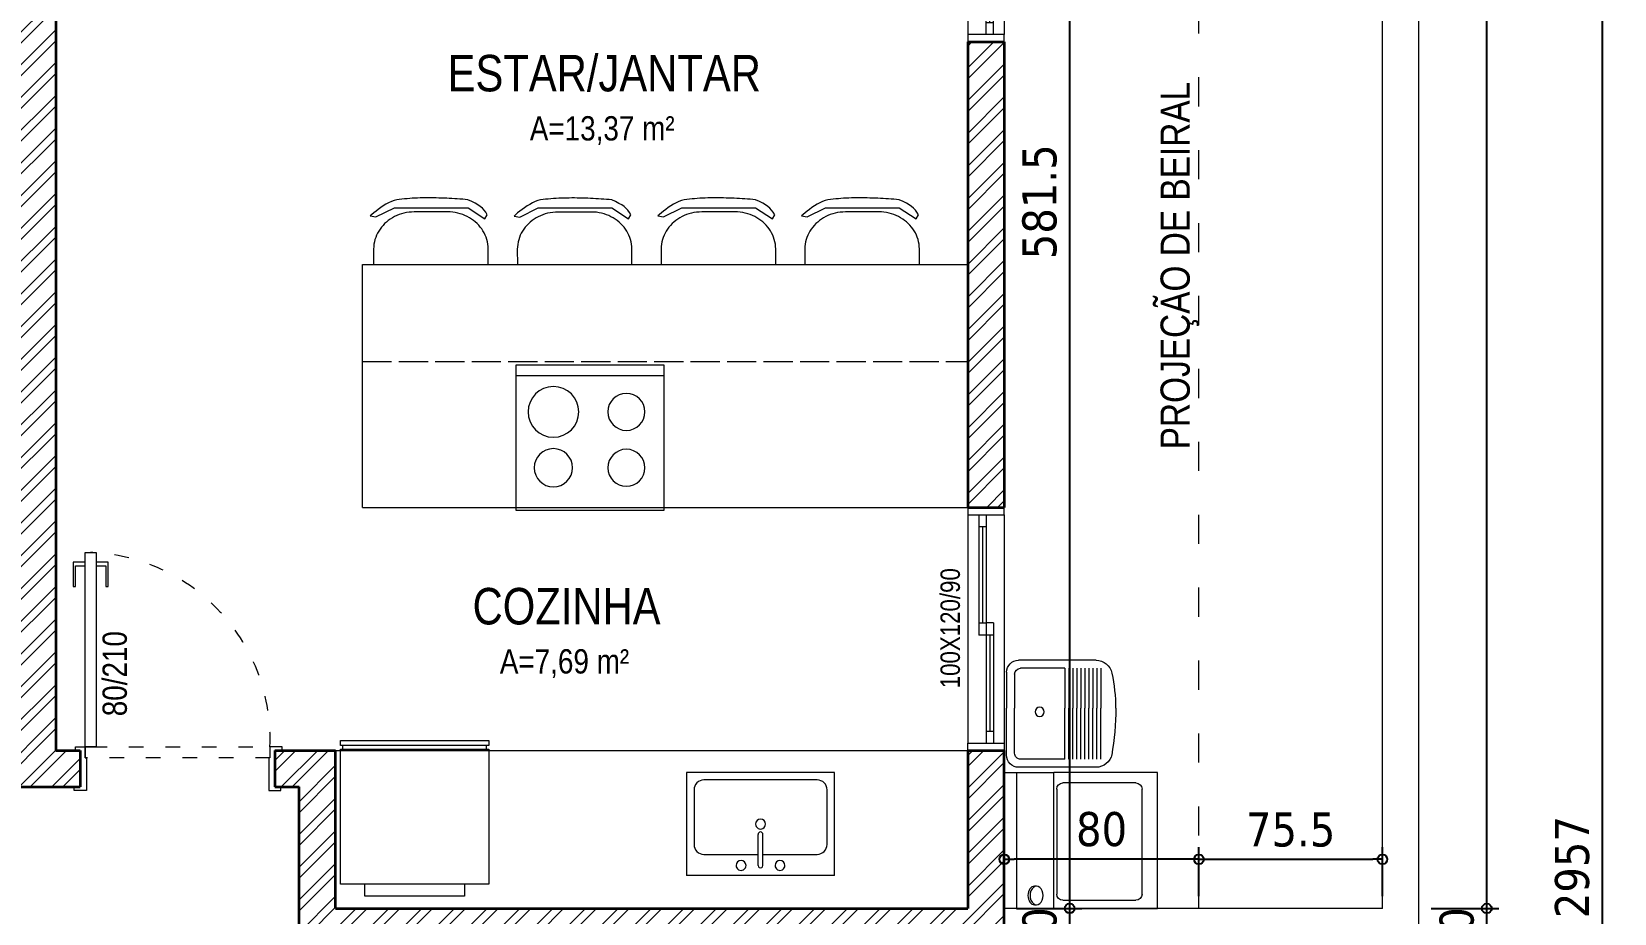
# Model space of a CAD drawing. Header units: millimetres. Extents: x 2030 to 44114, y 1520 to 18221.
# Drawn here: x 39544 to 40195, y 7339 to 7702 of the extents above; entities that cross this region are included whole.
import ezdxf
from ezdxf.enums import TextEntityAlignment as Align

# ---------------------------------------------------------------- set-up
doc = ezdxf.new("R2010")
doc.units = ezdxf.units.MM
doc.linetypes.add('ACAD_ISO02W100', pattern=[15, 12, -3])
doc.linetypes.add('ACAD_ISO03W100', pattern=[30, 12, -18])
for name, color, linetype, lineweight in [('01', 1, 'Continuous', 5), ('018 - Cotas', 244, 'Continuous', 5), ('020 - Textos', 20, 'Continuous', 5), ('030 - Esquadrias', 30, 'Continuous', 5), ('05', 5, 'Continuous', 35), ('055 - Mobilia', 55, 'Continuous', 5), ('08', 8, 'Continuous', 5)]:
    doc.layers.add(name, color=color, linetype=linetype, lineweight=lineweight)
doc.styles.add('LE2', font='tahoma.ttf')
doc.styles.add('ROMANS', font='ARIALN.TTF')
doc.dimstyles.new('000_COTA075', dxfattribs={"dimtxt": 14, "dimasz": 4, "dimexe": 5, "dimexo": 5, "dimgap": 5, "dimtad": 1, "dimdec": 1, "dimzin": 12, "dimdsep": 46, "dimtxsty": 'LE2', "dimblk": 'ORIGIN', "dimcen": 0, "dimclrd": 256, "dimclre": 256, "dimclrt": 2, "dimadec": 0, "dimazin": 0, "dimtfac": 1, "dimtdec": 1, "dimtix": 1, "dimtmove": 2, "dimatfit": 3, "dimfxl": 5, "dimtolj": 1, "dimtzin": 0, "dimarcsym": 0})

# ---------------------------------------------------------------- blocks, each defined once
blk = doc.blocks.new('2Geladeira')
for p, q in [((-0.295, -0.606), (-0.295, -0.621)), ((0.295, -0.606), (0.295, -0.621))]:
    blk.add_line(p, q)
blk.add_lwpolyline([(-0.205, -0.05), (-0.205, 0), (0.205, 0), (0.205, -0.05)])
for points in [[(-0.305, -0.606), (-0.305, -0.05), (0.305, -0.05), (0.305, -0.606)], [(-0.305, -0.641), (-0.305, -0.621), (0.305, -0.621), (0.305, -0.641)]]:
    blk.add_lwpolyline(points, close=True)
blk = doc.blocks.new('Fogão 4 Bocas - 610 x 610mm-458921-Pav_ Terreo')
for p, q in [((610, 602), (0, 602)), ((0, 602), (0, 5)), ((610, 5), (610, 602)), ((0, 559.2), (610, 559.2)), ((0, 5), (610, 5))]:
    blk.add_line(p, q)
for centre, radius, start, end in [((155, 410), 104.2, 360, 180), ((455, 410), 76.2, 0, 180), ((155, 410), 104.2, 180, 0), ((455, 410), 76.2, 180, 0), ((155, 180), 78.8, 0, 180), ((455, 180), 76.2, 0, 180), ((155, 180), 78.8, 180, 0), ((455, 180), 76.2, 180, 0)]:
    blk.add_arc(centre, radius, start, end)
blk = doc.blocks.new('Pia da cozinha-Simples - 760 x 535mm-V2-Pav_ Terreo')
for p, q in [((-364.3, 264.2), (-364.3, -265.2)), ((-364.3, 264.2), (395.7, 264.2)), ((395.7, -265.2), (395.7, 264.2)), ((3, 212.7), (3, 53.1)), ((28.4, 212.7), (28.4, 53.1)), ((-326.2, 104.7), (-326.2, -176.3)), ((3, 155.5), (-275.4, 155.5)), ((306.8, 155.5), (28.4, 155.5)), ((357.6, -176.3), (357.6, 104.7)), ((-275.4, -227.1), (306.8, -227.1)), ((-364.3, -265.2), (395.7, -265.2))]:
    blk.add_line(p, q)
for centre, radius, start, end in [((-84.3, 212.7), 25.4, 360, 180), ((-84.3, 212.7), 25.4, 180, 360), ((15.7, 212.7), 12.7, 360, 180), ((115.7, 212.7), 25.4, 360, 180), ((115.7, 212.7), 25.4, 180, 360), ((-275.4, 104.7), 50.8, 90, 180), ((306.8, 104.7), 50.8, 360, 90), ((15.7, 0), 25.4, 360, 180), ((15.7, 0), 25.4, 180, 0), ((15.7, 53.1), 12.7, 180, 0), ((-275.4, -176.3), 50.8, 180, 270), ((306.8, -176.3), 50.8, 270, 0)]:
    blk.add_arc(centre, radius, start, end)
blk = doc.blocks.new('caderiirir')
blk.add_lwpolyline([(9135.68, -1343.05), (9135.76, -1344.12), (9135.86, -1345.19), (9135.96, -1346.26), (9136.08, -1347.32), (9136.21, -1348.39), (9136.51, -1349.48), (9136.93, -1350.59), (9137.45, -1351.71), (9138.05, -1352.82), (9138.71, -1353.9), (9139.42, -1354.96), (9140.14, -1355.97), (9140.87, -1356.91), (9141.57, -1357.78), (9142.24, -1358.57), (9142.84, -1359.25), (9142.84, -1359.25), (9143.25, -1356.94), (9139.52, -1349.37), (9139.49, -1319.07), (9144.04, -1312.15), (9142.38, -1311.17), (9141.37, -1311.79), (9140.48, -1312.45), (9139.7, -1313.18), (9138.97, -1314.01), (9138.29, -1314.98), (9137.62, -1316.13), (9136.93, -1317.48), (9136.19, -1319.08), (9136.1, -1320.18), (9136.01, -1321.27), (9135.93, -1322.37), (9135.85, -1323.47), (9135.78, -1324.56), (9135.72, -1325.66), (9135.66, -1326.76), (9135.6, -1327.85), (9135.55, -1328.95), (9135.51, -1330.04), (9135.48, -1331.13), (9135.45, -1332.22), (9135.43, -1333.31), (9135.42, -1334.4), (9135.42, -1335.49), (9135.43, -1336.57), (9135.44, -1337.66), (9135.47, -1338.74), (9135.51, -1339.82), (9135.55, -1340.9), (9135.61, -1341.98)], close=True)
blk.add_lwpolyline([(9162.78, -1310.77), (9156.43, -1310.78), (9155.43, -1310.82), (9154.45, -1310.92), (9153.48, -1311.1), (9152.54, -1311.34), (9151.62, -1311.64), (9150.73, -1312.01), (9149.86, -1312.43), (9149.02, -1312.91), (9148.22, -1313.44), (9147.44, -1314.03), (9146.7, -1314.66), (9146, -1315.35), (9145.34, -1316.08), (9144.72, -1316.85), (9144.14, -1317.66), (9143.61, -1318.51), (9143.12, -1319.4), (9142.69, -1320.32), (9142.3, -1321.27), (9141.97, -1322.25), (9141.7, -1323.26), (9141.48, -1324.3), (9141.32, -1325.36), (9141.23, -1326.43), (9141.2, -1327.53), (9141.21, -1341.17), (9141.24, -1342.27), (9141.34, -1343.34), (9141.5, -1344.4), (9141.72, -1345.44), (9141.99, -1346.45), (9142.33, -1347.43), (9142.71, -1348.38), (9143.15, -1349.3), (9143.64, -1350.19), (9144.17, -1351.04), (9144.75, -1351.85), (9145.37, -1352.62), (9146.03, -1353.35), (9146.74, -1354.03), (9147.48, -1354.66), (9148.25, -1355.25), (9149.06, -1355.78), (9149.9, -1356.26), (9150.77, -1356.68), (9151.66, -1357.04), (9152.58, -1357.34), (9153.52, -1357.58), (9154.49, -1357.76), (9155.47, -1357.86), (9156.47, -1357.9), (9162.78, -1357.89)])
blk = doc.blocks.new('PJ-200')
at = {"layer": '030 - Esquadrias'}
for p, q in [((74001.4, -12434.79), (73807.4, -12434.79)), ((73807.4, -12439.29), (73812.4, -12439.29)), ((73807.4, -12442.29), (73812.4, -12442.29)), ((73812.4, -12442.29), (73812.4, -12439.29)), ((73812.4, -12439.29), (73853.4, -12439.29)), ((73812.4, -12440.79), (73853.4, -12440.79)), ((73812.4, -12442.29), (73853.4, -12442.29)), ((73853.4, -12439.29), (73853.4, -12442.29)), ((73853.4, -12439.29), (73858.4, -12439.29)), ((73853.4, -12442.29), (73858.4, -12442.29)), ((73853.4, -12442.29), (73858.4, -12442.29)), ((73853.4, -12445.29), (73853.4, -12442.29)), ((73858.4, -12442.29), (73858.4, -12439.29)), ((73858.4, -12445.29), (73858.4, -12442.29)), ((73858.4, -12442.29), (73898.9, -12442.29)), ((73858.4, -12443.79), (73898.9, -12443.79)), ((73898.9, -12442.29), (73898.9, -12445.29)), ((73898.9, -12442.29), (73904.4, -12442.29)), ((73904.4, -12442.29), (73904.4, -12445.29)), ((73909.9, -12442.29), (73904.4, -12442.29)), ((73904.4, -12442.29), (73904.4, -12445.29)), ((73904.4, -12445.29), (73904.4, -12442.29)), ((73904.4, -12445.29), (73904.4, -12442.29)), ((73909.9, -12442.29), (73909.9, -12445.29)), ((73950.4, -12442.29), (73909.9, -12442.29)), ((73950.4, -12443.79), (73909.9, -12443.79)), ((73955.4, -12439.29), (73950.4, -12439.29)), ((73950.4, -12442.29), (73950.4, -12439.29)), ((73955.4, -12442.29), (73950.4, -12442.29)), ((73950.4, -12445.29), (73950.4, -12442.29)), ((73955.4, -12442.29), (73950.4, -12442.29)), ((73996.4, -12439.29), (73955.4, -12439.29)), ((73955.4, -12439.29), (73955.4, -12442.29)), ((73996.4, -12440.79), (73955.4, -12440.79)), ((73955.4, -12445.29), (73955.4, -12442.29)), ((73996.4, -12442.29), (73955.4, -12442.29)), ((73996.4, -12442.29), (73996.4, -12439.29)), ((74001.4, -12439.29), (73996.4, -12439.29)), ((74001.4, -12442.29), (73996.4, -12442.29)), ((74001.4, -12449.79), (73807.4, -12449.79)), ((73853.4, -12445.29), (73858.4, -12445.29)), ((73858.4, -12445.29), (73898.9, -12445.29)), ((73898.9, -12445.29), (73904.4, -12445.29)), ((73909.9, -12445.29), (73904.4, -12445.29)), ((73950.4, -12445.29), (73909.9, -12445.29)), ((73955.4, -12445.29), (73950.4, -12445.29))]:
    blk.add_line(p, q, dxfattribs=at)
for points in [[(73804.4, -12449.79), (73804.4, -12434.79), (73807.4, -12434.79), (73807.4, -12449.79)], [(74004.4, -12449.79), (74004.4, -12434.79), (74001.4, -12434.79), (74001.4, -12449.79)]]:
    blk.add_lwpolyline(points, close=True, dxfattribs=at)
blk = doc.blocks.new('porta 80')
for points in [[(21649.07, 6754.27), (21649.07, 6834.27), (21653.57, 6834.27), (21653.57, 6754.27)], [(21644.57, 6737.77), (21647.07, 6737.77), (21647.07, 6752.77), (21645.07, 6752.77), (21645.07, 6754.27), (21649.07, 6754.27), (21649.07, 6749.77), (21649.57, 6749.77), (21649.57, 6736.27), (21644.57, 6736.27), (21644.57, 6737.77)], [(21729.57, 6737.77), (21727.07, 6737.77), (21727.07, 6752.77), (21730.07, 6752.77), (21730.07, 6754.27), (21725.07, 6754.27), (21725.07, 6749.77), (21724.57, 6749.77), (21724.57, 6736.27), (21729.57, 6736.27), (21729.57, 6737.77)]]:
    blk.add_lwpolyline(points, close=True)
for points in [[(21649.07, 6830.27), (21644.07, 6830.27), (21644.07, 6820.27), (21645.07, 6820.27), (21645.07, 6828.77), (21649.07, 6828.77)], [(21653.57, 6828.77), (21657.57, 6828.77), (21657.57, 6820.27), (21658.57, 6820.27), (21658.57, 6830.27), (21653.57, 6830.27)]]:
    blk.add_lwpolyline(points)
at = {"layer": '08', "linetype": 'ACAD_ISO03W100', "ltscale": 0.5}
blk.add_lwpolyline([(21652.07, 6754.27), (21725.07, 6754.27), (21725.07, 6749.77), (21649.07, 6749.77), (21649.07, 6754.27), (21652.07, 6754.27)], close=True, dxfattribs=at)
blk.add_arc((21648.3, 6757.5), 76.83, 357.5921, 87.75227, dxfattribs=at)
blk = doc.blocks.new('fdfdsfdsdsf')
for p, q in [((1018.56, -2216.66), (1018.56, -2233.09)), ((1020.21, -2216.66), (1020.21, -2233.09)), ((1020.54, -2213.36), (1052.38, -2213.36)), ((1021.86, -2216.66), (1021.86, -2233.09)), ((1023.51, -2216.66), (1023.51, -2233.09)), ((1025.16, -2216.66), (1025.16, -2233.09)), ((1026.81, -2216.66), (1026.81, -2233.09)), ((1028.46, -2216.66), (1028.46, -2233.09)), ((1030.11, -2216.66), (1030.11, -2233.09)), ((1031.76, -2216.66), (1031.76, -2233.09)), ((1033.41, -2216.66), (1033.41, -2233.09)), ((1033.41, -2216.66), (1051.56, -2216.66)), ((1054.03, -2219.14), (1054.03, -2233.09)), ((1057.33, -2218.31), (1057.33, -2233.09)), ((1018.56, -2254.1), (1018.56, -2233.09)), ((1020.21, -2254.1), (1020.21, -2233.09)), ((1021.86, -2254.1), (1021.86, -2233.09)), ((1023.51, -2254.1), (1023.51, -2233.09)), ((1025.16, -2254.1), (1025.16, -2233.09)), ((1026.81, -2254.1), (1026.81, -2233.09)), ((1028.46, -2254.1), (1028.46, -2233.09)), ((1030.11, -2254.1), (1030.11, -2233.09)), ((1031.76, -2254.1), (1031.76, -2233.09)), ((1033.41, -2254.1), (1033.41, -2233.09)), ((1054.03, -2251.62), (1054.03, -2233.09)), ((1057.33, -2252.45), (1057.33, -2233.09)), ((1020.54, -2257.4), (1052.38, -2257.4)), ((1033.41, -2254.1), (1051.56, -2254.1)), ((995.27, -2315.48), (995.27, -2259.48)), ((995.27, -2259.48), (1037.95, -2259.48)), ((1004.16, -2263.82), (1034.16, -2263.82)), ((1053.19, -2259.48), (1037.95, -2259.48)), ((1037.95, -2315.48), (1037.95, -2259.48)), ((1058.27, -2259.48), (1053.19, -2259.48)), ((1053.19, -2315.48), (1053.19, -2259.48)), ((1058.27, -2259.48), (1058.27, -2315.48)), ((1001.62, -2309.58), (1001.62, -2266.36)), ((1036.7, -2266.36), (1036.7, -2309.58)), ((1044.98, -2306.34), (1045.87, -2306.34)), ((1037.95, -2315.48), (995.27, -2315.48)), ((1034.16, -2312.12), (1004.16, -2312.12)), ((1037.95, -2315.48), (1053.19, -2315.48)), ((1045.87, -2313.96), (1044.98, -2313.96)), ((1053.19, -2315.48), (1058.27, -2315.48))]:
    blk.add_line(p, q)
blk.add_circle((1043.74, -2234.58), 1.89)
for centre, start, end in [((1004.16, -2266.36), 90, 180), ((1034.16, -2266.36), 0, 90), ((1004.16, -2309.58), 180, 270), ((1034.16, -2309.58), 270, 0)]:
    blk.add_arc(centre, 2.54, start, end)
for centre, major_axis, ratio, start_param, end_param in [((1122.76, -2238.31), (-109.72, 13.68), 0.789083, -0.069134, 0.097169), ((1020.54, -2219.96), (-4.67, 4.67), 1, -0.785398, 0.589756), ((1051.56, -2219.14), (-1.75, 1.75), 1, 3.926991, 5.497787), ((1052.38, -2218.31), (3.5, 3.5), 1, 5.497787, 7.068583), ((1122.99, -2233.08), (78.18, 78.18), 1, 2.356234, 2.531775), ((1051.56, -2251.62), (-1.75, 1.75), 1, 2.356194, 3.926991), ((1020.54, -2250.8), (4.67, 4.67), 1, 2.551836, 3.926991), ((1052.38, -2252.45), (-3.5, 3.5), 1, 2.356194, 3.926991)]:
    blk.add_ellipse(centre, major_axis=major_axis, ratio=ratio, start_param=start_param, end_param=end_param)
at = {"extrusion": (0, 0, -1)}
for centre, major_axis, start_param, end_param in [((1044.98, -2310.15), (0, -3.81), 1.570796, 4.712389), ((1044.98, -2310.15), (0, -3.81), 4.712389, 7.853982), ((1045.87, -2310.15), (0, 3.81), 0, 1.570796), ((1045.87, -2310.15), (0, -3.81), 4.712389, 6.283185)]:
    blk.add_ellipse(centre, major_axis=major_axis, ratio=0.707107, start_param=start_param, end_param=end_param, dxfattribs=at)
blk = doc.blocks.new('_Origin')
at = {"color": 0, "linetype": 'ByBlock', "lineweight": -2}
blk.add_line((0, 0), (-1, 0), dxfattribs=at)
blk.add_circle((0, 0), 0.5, dxfattribs=at)
blk = doc.blocks.new('*D212')
at = {"layer": '018 - Cotas', "lineweight": -2, "transparency": 16777216}
for p, q in [((40142.7, 7345.24), (40142.7, 7349.24)), ((40119.79, 7341.24), (40147.7, 7341.24)), ((40142.7, 7321.24), (40142.7, 7341.24)), ((40119.79, 7321.24), (40147.7, 7321.24)), ((40142.7, 7317.24), (40142.7, 7313.24))]:
    blk.add_line(p, q, dxfattribs=at)
at = {"layer": 'Defpoints', "color": 0, "transparency": 16777216}
for p in [(40114.79, 7341.24), (40142.7, 7341.24), (40114.79, 7321.24)]:
    blk.add_point(p, dxfattribs=at)
at = {"layer": '018 - Cotas', "lineweight": -2, "transparency": 16777216, "xscale": 4, "yscale": 4, "zscale": 4}
for p, rotation in [((40142.7, 7341.24), 270), ((40142.7, 7321.24), 90)]:
    blk.add_blockref('_Origin', p, dxfattribs=dict(at, rotation=rotation))
at = {"layer": '018 - Cotas', "color": 2, "transparency": 16777216, "insert": (40130.41, 7331.24), "char_height": 14, "attachment_point": 5, "rotation": 90, "style": 'LE2'}
blk.add_mtext('\\A1;20', dxfattribs=at)
blk = doc.blocks.new('*D244')
at = {"layer": '018 - Cotas', "lineweight": -2, "transparency": 16777216}
for p, q in [((40104.79, 8821.74), (40147.7, 8821.74)), ((40142.7, 7345.24), (40142.7, 8817.74)), ((40119.79, 7341.24), (40147.7, 7341.24))]:
    blk.add_line(p, q, dxfattribs=at)
at = {"layer": 'Defpoints', "color": 0, "transparency": 16777216}
for p in [(40099.79, 8821.74), (40142.7, 8821.74), (40114.79, 7341.24)]:
    blk.add_point(p, dxfattribs=at)
at = {"layer": '018 - Cotas', "lineweight": -2, "transparency": 16777216, "xscale": 4, "yscale": 4, "zscale": 4}
for p, rotation in [((40142.7, 8821.74), 90), ((40142.7, 7341.24), 270)]:
    blk.add_blockref('_Origin', p, dxfattribs=dict(at, rotation=rotation))
at = {"layer": '018 - Cotas', "color": 2, "transparency": 16777216, "insert": (40130.38, 8081.49), "char_height": 14, "attachment_point": 5, "rotation": 90, "style": 'LE2'}
blk.add_mtext('\\A1;1480.5', dxfattribs=at)
blk = doc.blocks.new('*D260')
at = {"layer": '018 - Cotas', "lineweight": -2, "transparency": 16777216}
for p, q in [((40119.79, 8836.74), (40195.15, 8836.74)), ((40190.15, 8832.74), (40190.15, 5883.74)), ((40119.79, 5879.74), (40195.15, 5879.74))]:
    blk.add_line(p, q, dxfattribs=at)
at = {"layer": 'Defpoints', "color": 0, "transparency": 16777216}
for p in [(40114.79, 8836.74), (40114.79, 5879.74), (40190.15, 5879.74)]:
    blk.add_point(p, dxfattribs=at)
at = {"layer": '018 - Cotas', "lineweight": -2, "transparency": 16777216, "xscale": 4, "yscale": 4, "zscale": 4}
for p, rotation in [((40190.15, 8836.74), 90), ((40190.15, 5879.74), 270)]:
    blk.add_blockref('_Origin', p, dxfattribs=dict(at, rotation=rotation))
at = {"layer": '018 - Cotas', "color": 2, "transparency": 16777216, "insert": (40177.86, 7358.24), "char_height": 14, "attachment_point": 5, "rotation": 90, "style": 'LE2'}
blk.add_mtext('\\A1;2957', dxfattribs=at)
blk = doc.blocks.new('*D331')
at = {"layer": '018 - Cotas', "lineweight": -2, "transparency": 16777216}
for p, q in [((39971.16, 7345.24), (39971.16, 7349.24)), ((39949.29, 7341.24), (39976.16, 7341.24)), ((39971.16, 7321.24), (39971.16, 7341.24)), ((39949.29, 7321.24), (39976.16, 7321.24)), ((39971.16, 7317.24), (39971.16, 7313.24))]:
    blk.add_line(p, q, dxfattribs=at)
at = {"layer": 'Defpoints', "color": 0, "transparency": 16777216}
for p in [(39944.29, 7341.24), (39971.16, 7341.24), (39944.29, 7321.24)]:
    blk.add_point(p, dxfattribs=at)
at = {"layer": '018 - Cotas', "lineweight": -2, "transparency": 16777216, "xscale": 4, "yscale": 4, "zscale": 4}
for p, rotation in [((39971.16, 7341.24), 270), ((39971.16, 7321.24), 90)]:
    blk.add_blockref('_Origin', p, dxfattribs=dict(at, rotation=rotation))
at = {"layer": '018 - Cotas', "color": 2, "transparency": 16777216, "insert": (39958.86, 7331.24), "char_height": 14, "attachment_point": 5, "rotation": 90, "style": 'LE2'}
blk.add_mtext('\\A1;20', dxfattribs=at)
blk = doc.blocks.new('*D332')
at = {"layer": '018 - Cotas', "lineweight": -2, "transparency": 16777216}
for p, q in [((39949.29, 7922.74), (39976.16, 7922.74)), ((39971.16, 7345.24), (39971.16, 7918.74)), ((39949.29, 7341.24), (39976.16, 7341.24))]:
    blk.add_line(p, q, dxfattribs=at)
at = {"layer": 'Defpoints', "color": 0, "transparency": 16777216}
for p in [(39944.29, 7922.74), (39971.16, 7922.74), (39944.29, 7341.24)]:
    blk.add_point(p, dxfattribs=at)
at = {"layer": '018 - Cotas', "lineweight": -2, "transparency": 16777216, "xscale": 4, "yscale": 4, "zscale": 4}
for p, rotation in [((39971.16, 7922.74), 90), ((39971.16, 7341.24), 270)]:
    blk.add_blockref('_Origin', p, dxfattribs=dict(at, rotation=rotation))
at = {"layer": '018 - Cotas', "color": 2, "transparency": 16777216, "insert": (39958.84, 7631.99), "char_height": 14, "attachment_point": 5, "rotation": 90, "style": 'LE2'}
blk.add_mtext('\\A1;581.5', dxfattribs=at)
blk = doc.blocks.new('*D344')
at = {"layer": '018 - Cotas', "lineweight": -2, "transparency": 16777216}
for p, q in [((39944.29, 7346.24), (39944.29, 7366.45)), ((40020.29, 7361.45), (39948.29, 7361.45)), ((40024.29, 7346.24), (40024.29, 7366.45))]:
    blk.add_line(p, q, dxfattribs=at)
at = {"layer": 'Defpoints', "color": 0, "transparency": 16777216}
for p in [(39944.29, 7361.45), (39944.29, 7341.24), (40024.29, 7341.24)]:
    blk.add_point(p, dxfattribs=at)
at = {"layer": '018 - Cotas', "lineweight": -2, "transparency": 16777216, "xscale": 4, "yscale": 4, "zscale": 4, "rotation": 180}
blk.add_blockref('_Origin', (39944.29, 7361.45), dxfattribs=at)
at = {"layer": '018 - Cotas', "lineweight": -2, "transparency": 16777216, "xscale": 4, "yscale": 4, "zscale": 4}
blk.add_blockref('_Origin', (40024.29, 7361.45), dxfattribs=at)
at = {"layer": '018 - Cotas', "color": 2, "transparency": 16777216, "insert": (39984.29, 7373.77), "char_height": 14, "attachment_point": 5, "style": 'LE2'}
blk.add_mtext('\\A1;80', dxfattribs=at)
blk = doc.blocks.new('*D345')
at = {"layer": '018 - Cotas', "lineweight": -2, "transparency": 16777216}
for p, q in [((40024.29, 7346.24), (40024.29, 7366.45)), ((40028.29, 7361.45), (40095.79, 7361.45)), ((40099.79, 7346.24), (40099.79, 7366.45))]:
    blk.add_line(p, q, dxfattribs=at)
at = {"layer": 'Defpoints', "color": 0, "transparency": 16777216}
for p in [(40099.79, 7361.45), (40024.29, 7341.24), (40099.79, 7341.24)]:
    blk.add_point(p, dxfattribs=at)
at = {"layer": '018 - Cotas', "lineweight": -2, "transparency": 16777216, "xscale": 4, "yscale": 4, "zscale": 4, "rotation": 180}
blk.add_blockref('_Origin', (40024.29, 7361.45), dxfattribs=at)
at = {"layer": '018 - Cotas', "lineweight": -2, "transparency": 16777216, "xscale": 4, "yscale": 4, "zscale": 4}
blk.add_blockref('_Origin', (40099.79, 7361.45), dxfattribs=at)
at = {"layer": '018 - Cotas', "color": 2, "transparency": 16777216, "insert": (40062.04, 7373.6), "char_height": 14, "attachment_point": 5, "style": 'LE2'}
blk.add_mtext('\\A1;75.5', dxfattribs=at)

msp = doc.modelspace()

# ---------------------------------------------------------------- hatches: boundary and pattern name
at = {"layer": '08'}
h = msp.add_hatch(dxfattribs=at)
h.set_pattern_fill('ANSI32', color=256)
h.set_pattern_definition([(45, (-42423.524, 55673.691), (-6.7351921, 6.7351921), []), (45, (-42419.034, 55673.691), (-6.7351921, 6.7351921), [])])
h.paths.add_polyline_path([(39454.29, 8367.74), (39130.29, 8367.74), (39130.29, 8647.74), (39232.29, 8647.74), (39232.29, 8662.74), (39115.29, 8662.74), (39115.29, 8367.74), (39115.29, 8332.74), (39130.29, 8332.74), (39130.29, 8352.74), (39429.29, 8352.74), (39429.29, 8152.74), (39444.29, 8152.74), (39444.29, 8352.74), (39454.29, 8352.74)])
h.paths.add_polyline_path([(39554.29, 8647.74), (39656.29, 8647.74), (39656.29, 8662.74), (39432.29, 8662.74), (39432.29, 8647.74), (39534.29, 8647.74), (39534.29, 8367.74), (39524.29, 8367.74), (39524.29, 8352.74), (39564.29, 8352.74), (39564.29, 8367.74), (39554.29, 8367.74)])
h.paths.add_polyline_path([(39554.29, 8352.74), (39534.29, 8352.74), (39534.29, 7406.24), (39524.29, 7406.24), (39524.29, 7391.24), (39564.29, 7391.24), (39564.29, 7406.24), (39554.29, 7406.24)])
h.paths.add_polyline_path([(39944.29, 8662.74), (39856.29, 8662.74), (39856.29, 8647.74), (39929.29, 8647.74), (39929.29, 8367.74), (39634.29, 8367.74), (39634.29, 8352.74), (39644.29, 8352.74), (39644.29, 8152.74), (39659.29, 8152.74), (39659.29, 8352.74), (39929.29, 8352.74), (39929.29, 8332.74), (39944.29, 8332.74)])
h.paths.add_polyline_path([(39444.29, 8072.74), (39444.29, 8082.74), (39429.29, 8082.74), (39429.29, 8072.74), (39130.29, 8072.74), (39130.29, 8117.74), (39130.29, 8132.74), (39115.29, 8132.74), (39115.29, 8057.74), (39115.29, 8027.74), (39130.29, 8027.74), (39130.29, 8057.74), (39429.29, 8057.74), (39429.29, 8007.74), (39444.29, 8007.74)])
h.paths.add_polyline_path([(39944.29, 8132.74), (39929.29, 8132.74), (39929.29, 8072.74), (39659.29, 8072.74), (39659.29, 8082.74), (39644.29, 8082.74), (39644.29, 8057.74), (39644.29, 8007.74), (39659.29, 8007.74), (39659.29, 8057.74), (39929.29, 8057.74), (39929.29, 8027.74), (39944.29, 8027.74)])
h.paths.add_polyline_path([(39944.29, 7967.74), (39929.29, 7967.74), (39929.29, 7937.74), (39659.29, 7937.74), (39659.29, 7947.74), (39644.29, 7947.74), (39644.29, 7922.74), (39929.29, 7922.74), (39929.29, 7897.74), (39944.29, 7897.74)])
h.paths.add_polyline_path([(39444.29, 7947.74), (39429.29, 7947.74), (39429.29, 7937.74), (39130.29, 7937.74), (39130.29, 7967.74), (39115.29, 7967.74), (39115.29, 7922.74), (39115.29, 7897.74), (39130.29, 7897.74), (39130.29, 7922.74), (39444.29, 7922.74)])
h.paths.add_polyline_path([(39130.29, 7697.74), (39115.29, 7697.74), (39115.29, 7606.24), (39130.29, 7606.24)])
h.paths.add_polyline_path([(39944.29, 7697.74), (39929.29, 7697.74), (39929.29, 7506.24), (39944.29, 7506.24)])
h.paths.add_polyline_path([(39944.29, 7406.24), (39929.29, 7406.24), (39929.29, 7341.24), (39669.29, 7341.24), (39669.29, 7406.24), (39644.29, 7406.24), (39644.29, 7391.24), (39654.29, 7391.24), (39654.29, 7331.24), (39944.29, 7331.24)])
h.paths.add_polyline_path([(39130.29, 7456.24), (39115.29, 7456.24), (39115.29, 7391.24), (39444.29, 7391.24), (39444.29, 7406.24), (39130.29, 7406.24)])

# ---------------------------------------------------------------- linework, layer by layer
at = {"layer": '01'}
msp.add_line((40099.79, 7341.24), (39944.29, 7341.24), dxfattribs=at)
for points in [[(38944.79, 5879.74), (40114.79, 5879.74), (40114.79, 8836.74), (38944.79, 8836.74), (38944.79, 5879.74)], [(40099.79, 7341.24), (40099.79, 8821.74), (39551.79, 8821.74)]]:
    msp.add_lwpolyline(points, dxfattribs=at)
at = {"layer": '030 - Esquadrias'}
for p, q in [((39929.29, 7503.24), (39929.29, 7409.24)), ((39933.79, 7503.24), (39933.79, 7498.24)), ((39936.79, 7498.24), (39933.79, 7498.24)), ((39933.79, 7498.24), (39933.79, 7458.74)), ((39935.29, 7498.24), (39935.29, 7458.74)), ((39936.79, 7503.24), (39936.79, 7498.24)), ((39936.79, 7498.24), (39936.79, 7458.74)), ((39944.29, 7503.24), (39944.29, 7409.24)), ((39933.79, 7458.74), (39936.79, 7458.74)), ((39933.79, 7458.74), (39933.79, 7453.74)), ((39936.79, 7453.74), (39933.79, 7453.74)), ((39936.79, 7458.74), (39936.79, 7453.74)), ((39936.79, 7458.74), (39936.79, 7453.74)), ((39939.79, 7458.74), (39936.79, 7458.74)), ((39939.79, 7453.74), (39936.79, 7453.74)), ((39936.79, 7453.74), (39936.79, 7414.24)), ((39938.29, 7453.74), (39938.29, 7414.24)), ((39939.79, 7458.74), (39939.79, 7453.74)), ((39939.79, 7453.74), (39939.79, 7414.24)), ((39936.79, 7414.24), (39939.79, 7414.24)), ((39936.79, 7414.24), (39936.79, 7409.24)), ((39939.79, 7414.24), (39939.79, 7409.24))]:
    msp.add_line(p, q, dxfattribs=at)
for points in [[(39944.29, 7506.24), (39929.29, 7506.24), (39929.29, 7503.24), (39944.29, 7503.24)], [(39944.29, 7406.24), (39929.29, 7406.24), (39929.29, 7409.24), (39944.29, 7409.24)]]:
    msp.add_lwpolyline(points, close=True, dxfattribs=at)
at = {"layer": '05'}
for p, q in [((39554.29, 8352.74), (39554.29, 7406.24)), ((39929.29, 7697.74), (39929.29, 7506.24)), ((39929.29, 7697.74), (39944.29, 7697.74)), ((39944.29, 7697.74), (39944.29, 7506.24)), ((39929.29, 7506.24), (39944.29, 7506.24)), ((39554.29, 7406.24), (39564.29, 7406.24)), ((39564.29, 7406.24), (39564.29, 7391.24)), ((39644.29, 7406.24), (39669.29, 7406.24)), ((39644.29, 7406.24), (39644.29, 7391.24)), ((39669.29, 7341.24), (39669.29, 7406.24)), ((39929.29, 7406.24), (39929.29, 7341.24)), ((39929.29, 7406.24), (39944.29, 7406.24)), ((39944.29, 7331.24), (39944.29, 7406.24)), ((39524.29, 7391.24), (39564.29, 7391.24)), ((39644.29, 7391.24), (39654.29, 7391.24)), ((39654.29, 7331.24), (39654.29, 7391.24)), ((39669.29, 7341.24), (39929.29, 7341.24))]:
    msp.add_line(p, q, dxfattribs=at)
at = {"layer": '055 - Mobilia'}
for p, q in [((39680.29, 7506.24), (39680.29, 7606.24)), ((39680.29, 7606.24), (39929.29, 7606.24)), ((39680.29, 7506.24), (39929.29, 7506.24)), ((39669.29, 7406.24), (39929.29, 7406.24))]:
    msp.add_line(p, q, dxfattribs=at)
at = {"layer": '055 - Mobilia', "linetype": 'ACAD_ISO02W100'}
msp.add_line((39680.29, 7566.24), (39929.29, 7566.24), dxfattribs=at)
at = {"layer": '08', "linetype": 'ACAD_ISO03W100'}
msp.add_lwpolyline([(40024.29, 7341.24), (40024.29, 8762.74), (39035.29, 8762.74), (39035.29, 8762.74), (39035.29, 7406.24)], dxfattribs=at)

# ---------------------------------------------------------------- block references
at = {"layer": '01'}
msp.add_blockref('porta 80', (17917.23, 653.47), dxfattribs=at)
at = {"layer": '055 - Mobilia', "xscale": -1, "rotation": 270}
msp.add_blockref('PJ-200', (52379.08, -66106.65), dxfattribs=at)
at = {"layer": '055 - Mobilia', "rotation": 270}
for p in [(41042.81, 16769.02), (41101.92, 16768.97), (41161.04, 16769.02), (41220.15, 16769.02)]:
    msp.add_blockref('caderiirir', p, dxfattribs=at)
at = {"layer": '055 - Mobilia', "xscale": 0.1, "yscale": 0.1, "zscale": 0.1}
msp.add_blockref('Fogão 4 Bocas - 610 x 610mm-458921-Pav_ Terreo', (39743.36, 7504.55), dxfattribs=at)
at = {"layer": '055 - Mobilia', "xscale": -1}
msp.add_blockref('fdfdsfdsdsf', (41002.56, 9656.72), dxfattribs=at)
at = {"layer": '055 - Mobilia', "rotation": 180}
for name, p, xscale, yscale, zscale in [('2Geladeira', (39701.8, 7346.24), 100, 100, 100), ('Pia da cozinha-Simples - 760 x 535mm-V2-Pav_ Terreo', (39845.28, 7375.94), 0.08, 0.08, 0.08)]:
    msp.add_blockref(name, p, dxfattribs=dict(at, xscale=xscale, yscale=yscale, zscale=zscale))

# ---------------------------------------------------------------- texts
at = {"layer": '020 - Textos', "style": 'ROMANS'}
for s, p in [('ESTAR/JANTAR', (39779.77, 7677.42)), ('COZINHA', (39764.27, 7458.1))]:
    msp.add_text(s, height=15, dxfattribs=at).set_placement(p, align=Align.CENTER)
msp.add_text('PROJEÇÃO DE BEIRAL', height=12, rotation=90, dxfattribs=at).set_placement((40020.54, 7605.75), align=Align.CENTER)
for s, height, p in [('100X120/90', 8, (39926.03, 7431.82)), ('80/210', 10, (39583.44, 7420.32))]:
    msp.add_text(s, height=height, rotation=90, dxfattribs=at).set_placement(p)
at = {"layer": '020 - Textos', "char_height": 10, "width": 130.9131, "attachment_point": 8, "line_spacing_factor": 0.994243, "style": 'ROMANS'}
for s, insert in [('A=13,37 m²', (39778.92, 7655.35)), ('A=7,69 m²', (39763.42, 7436.04))]:
    msp.add_mtext(s, dxfattribs=dict(at, insert=insert))

# ---------------------------------------------------------------- dimensions: what is measured, and where the dimension line sits
at = {"layer": '018 - Cotas'}
for base, p1, p2, picture, middle in [((40190.15, 5879.74), (40114.79, 8836.74), (40114.79, 5879.74), '*D260', (40177.86, 7358.24)), ((40142.7, 8821.74), (40114.79, 7341.24), (40099.79, 8821.74), '*D244', (40130.38, 8081.49)), ((39971.16, 7922.74), (39944.29, 7341.24), (39944.29, 7922.74), '*D332', (39958.84, 7631.99)), ((39971.16, 7341.24), (39944.29, 7321.24), (39944.29, 7341.24), '*D331', (39958.86, 7331.24)), ((40142.7, 7341.24), (40114.79, 7321.24), (40114.79, 7341.24), '*D212', (40130.41, 7331.24))]:
    dim = msp.add_linear_dim(base=base, p1=p1, p2=p2, angle=90, dimstyle='000_COTA075', dxfattribs=at)
    dim.commit()
    dim.dimension.update_dxf_attribs({"geometry": picture, "text_midpoint": middle})
for base, p2, picture, middle in [((39944.29, 7361.45), (39944.29, 7341.24), '*D344', (39984.29, 7373.77)), ((40099.79, 7361.45), (40099.79, 7341.24), '*D345', (40062.04, 7373.6))]:
    dim = msp.add_linear_dim(base=base, p1=(40024.29, 7341.24), p2=p2, dimstyle='000_COTA075', dxfattribs=at)
    dim.commit()
    dim.dimension.update_dxf_attribs({"geometry": picture, "text_midpoint": middle})

doc.saveas('drawing.dxf')
